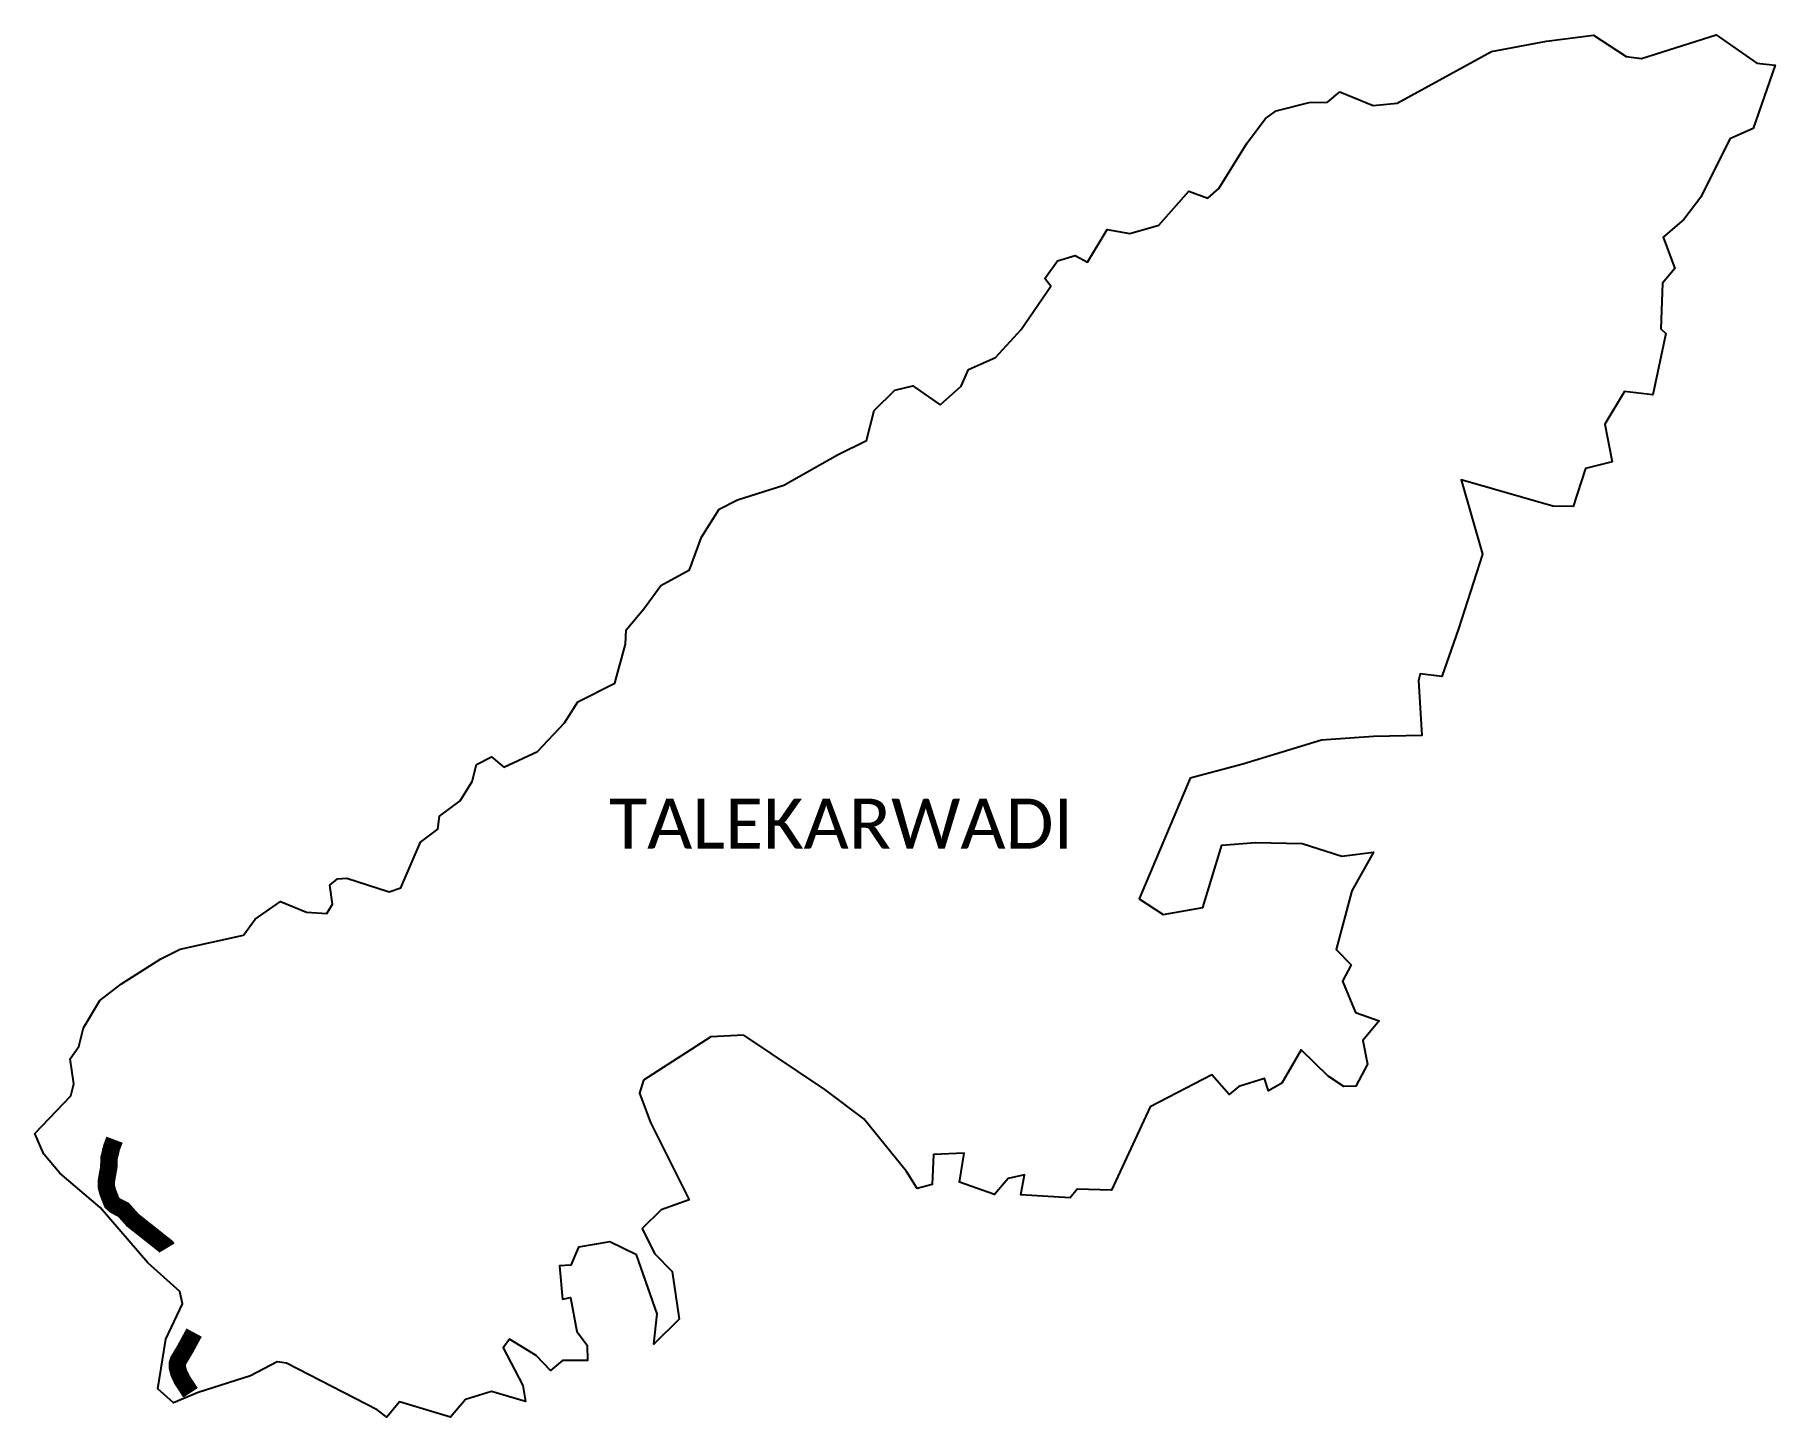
# Model space of a CAD drawing. Header units: metres. Extents: x 349608 to 354608, y 1756835 to 1760807.
import ezdxf

# ---------------------------------------------------------------- set-up
doc = ezdxf.new("R2010")
doc.units = ezdxf.units.M
for name, color, linetype in [('NATURALLY PROTECTED', 3, 'Continuous'), ('village', 4, 'Continuous'), ('VILLAGE NAME', 250, 'Continuous')]:
    doc.layers.add(name, color=color, linetype=linetype)

msp = doc.modelspace()

# ---------------------------------------------------------------- linework, layer by layer
at = {"color": 3}
msp.add_lwpolyline([(353321.1, 1760613), (353357, 1760643.1)], dxfattribs=at)
at = {"layer": 'NATURALLY PROTECTED', "flags": 128}
for points in [[(349836.9, 1757632.4, 50, 50, 0), (349828.3, 1757609.5, 50, 50, 0), (349820.9, 1757578.8, 50, 50, 0), (349820.4, 1757553.2, 50, 50, 0), (349816.7, 1757532.5, 50, 50, 0), (349813.5, 1757514.4, 50, 50, 0), (349813.6, 1757496.2, 50, 50, 0), (349817.8, 1757480.9, 50, 50, 0), (349829.2, 1757451.7, 50, 50, 0), (349839.5, 1757442.8, 50, 50, 0), (349852.7, 1757436, 50, 50, 0), (349862.8, 1757430.8, 50, 50, 0), (349872.3, 1757420.1, 50, 50, 0), (349888.9, 1757401.4, 50, 50, 0), (349915.4, 1757380.4, 50, 50, 0), (349951.4, 1757351.9, 50, 50, 0), (349986.5, 1757324, 50, 50, 0), (349988, 1757321.5, 0, 0, 0)], [(350065.5, 1757078.3, 50, 50, 0), (350054.4, 1757057.8, 50, 50, 0), (350037.2, 1757026.4, 50, 50, 0), (350020.7, 1756999, 50, 50, 0), (350017.6, 1756990.2, 50, 50, 0), (350017.3, 1756978.7, 50, 50, 0), (350021.2, 1756963.2, 50, 50, 0), (350030.5, 1756943.1, 50, 50, 0), (350044.4, 1756921.9, 50, 50, 0), (350055.2, 1756905.3, 50, 50, 0)]]:
    msp.add_lwpolyline(points, format="xyseb", dxfattribs=at)
at = {"layer": 'village'}
msp.add_lwpolyline([(353357, 1760643.1), (353453, 1760603.7), (353521.9, 1760610.1), (353792.1, 1760758.5), (353950.5, 1760787.9), (354085.5, 1760805.2), (354179.9, 1760744.6), (354223.1, 1760738.4), (354438.4, 1760806.5), (354555.1, 1760724.8), (354607.5, 1760719.2), (354544.6, 1760537.5), (354477.6, 1760508.1), (354393.9, 1760339.9), (354344.8, 1760276.2), (354285.5, 1760224.9), (354319.2, 1760135.1), (354283.8, 1760092.6), (354278.7, 1759962.2), (354292.9, 1759948.8), (354255.9, 1759771.9), (354174.8, 1759782.1), (354117.9, 1759688.1), (354139.6, 1759579.9), (354062.6, 1759560.9), (354026.7, 1759451.1), (353969.2, 1759452.4), (353705.1, 1759528.3), (353766.9, 1759314.8), (353698.2, 1759099.8), (353650.1, 1758962.8), (353587.9, 1758971.2), (353582.5, 1758951.5), (353592.2, 1758793.9), (353453.3, 1758790.8), (353303.9, 1758780), (353078.5, 1758711.5), (352927.1, 1758670.9), (352780.2, 1758324.2), (352849.2, 1758278.9), (352963.2, 1758299.8), (353018.2, 1758478.9), (353114.8, 1758486.5), (353248.5, 1758483.6), (353362.3, 1758446.6), (353453.7, 1758458.7), (353391.6, 1758347), (353346.3, 1758178.5), (353389, 1758135), (353364.7, 1758087.6), (353402, 1757997.9), (353469.5, 1757974.3), (353422.5, 1757917.6), (353436.7, 1757849.4), (353402.8, 1757785.8), (353368.8, 1757785.7), (353323.7, 1757815.3), (353245.4, 1757890.2), (353189.8, 1757794.4), (353152, 1757773.1), (353140.1, 1757808.7), (353066.4, 1757785.2), (353038.8, 1757762.3), (352989.4, 1757818.6), (352812.1, 1757727.2), (352700.5, 1757487.9), (352601.9, 1757490), (352582.5, 1757465.5), (352440.7, 1757474.3), (352451, 1757531.1), (352404.2, 1757520.6), (352364.5, 1757474.9), (352264.1, 1757510.3), (352277.9, 1757593.8), (352189.9, 1757589.7), (352185.6, 1757503.3), (352142.5, 1757491.9), (352111.8, 1757540.8), (351989.3, 1757692.7), (351877.4, 1757776.6), (351645, 1757932.5), (351549.5, 1757928.1), (351356.5, 1757803.2), (351344.7, 1757766.2), (351376.7, 1757682.1), (351487.2, 1757460.1), (351407.6, 1757431.3), (351353, 1757376.9), (351388.1, 1757305.2), (351438.7, 1757253.9), (351459.1, 1757117), (351385.8, 1757044.7), (351395.3, 1757132.5), (351336.7, 1757301.3), (351259.8, 1757338.8), (351169.5, 1757323.3), (351148, 1757271.8), (351115, 1757269.7), (351123.5, 1757173.9), (351146.4, 1757179.1), (351165.3, 1757081.2), (351194.2, 1757041.8), (351195.9, 1756998.2), (351123.4, 1756998.1), (351089.4, 1756969.2), (351048.2, 1757012.6), (350971.6, 1757059.5), (350953.1, 1757034.5), (351010, 1756926.6), (351017.4, 1756880.5), (350920.2, 1756909), (350845, 1756885.9), (350802.2, 1756835.2), (350655.7, 1756879.3), (350619.4, 1756835.5), (350591.2, 1756856.3), (350330.8, 1756990.7), (350304.2, 1756994.7), (350227.2, 1756954.1), (350077.4, 1756906), (350006.5, 1756876.3), (349961.3, 1756916.9), (349984.6, 1757059.6), (350032.3, 1757160.6), (350024.3, 1757195.9), (349932.3, 1757278.3), (349795.7, 1757437.3), (349680.2, 1757536.5), (349633.4, 1757590.8), (349607.8, 1757649.9), (349711, 1757758.1), (349719.6, 1757793), (349709.3, 1757865), (349734.7, 1757900.5), (349747.4, 1757953.4), (349794.8, 1758032.2), (349856.7, 1758080), (349969.9, 1758152.3), (350025.2, 1758179.8), (350207.2, 1758220.1), (350241.3, 1758266.1), (350314, 1758317.1), (350388.5, 1758285.8), (350446.3, 1758282.7), (350463.5, 1758309.2), (350455.3, 1758363.4), (350477.5, 1758382.1), (350504.1, 1758383.8), (350626, 1758344.6), (350659.5, 1758355.7), (350716.2, 1758486.7), (350765.4, 1758524.8), (350770.1, 1758561.4), (350830.2, 1758606.2), (350864.7, 1758661.7), (350876.5, 1758710.2), (350920.1, 1758732.5), (350955.6, 1758702.3), (351051.6, 1758747.5), (351129.9, 1758829.6), (351168, 1758890.1), (351274.3, 1758943.9), (351305, 1759056.3), (351307, 1759097.6), (351357.3, 1759157.6), (351406.2, 1759224.2), (351488.3, 1759269.4), (351523.4, 1759363.2), (351573.4, 1759444.2), (351626.9, 1759470.5), (351760, 1759512.6), (351914.1, 1759600.1), (351997.2, 1759641.5), (352018.7, 1759727.5), (352078.6, 1759785.3), (352130.4, 1759797.7), (352209, 1759743.4), (352268.8, 1759797.4), (352289.7, 1759844.6), (352367.7, 1759879.9), (352441.7, 1759960.2), (352526.9, 1760084.8), (352509.3, 1760106.6), (352545.9, 1760157.4), (352596.8, 1760172.7), (352631.9, 1760153.7), (352688, 1760246.8), (352753.8, 1760235.7), (352836.6, 1760259.3), (352923.5, 1760357.4), (352977.7, 1760337.3), (353009, 1760365.3), (353090.5, 1760496.2), (353143, 1760566), (353174.1, 1760588.3), (353268.9, 1760611.8), (353321.1, 1760613)], dxfattribs=at)

# ---------------------------------------------------------------- texts
at = {"layer": 'VILLAGE NAME', "insert": (351257.9, 1758612.6), "char_height": 143.7, "attachment_point": 1, "rotation": 359.9793}
msp.add_mtext_dynamic_manual_height_columns('{\\fCalibri|b0|i0|c0|p34;TALEKARWADI}', width=1418, gutter_width=718.5, heights=[0], dxfattribs=at)

doc.saveas('drawing.dxf')
